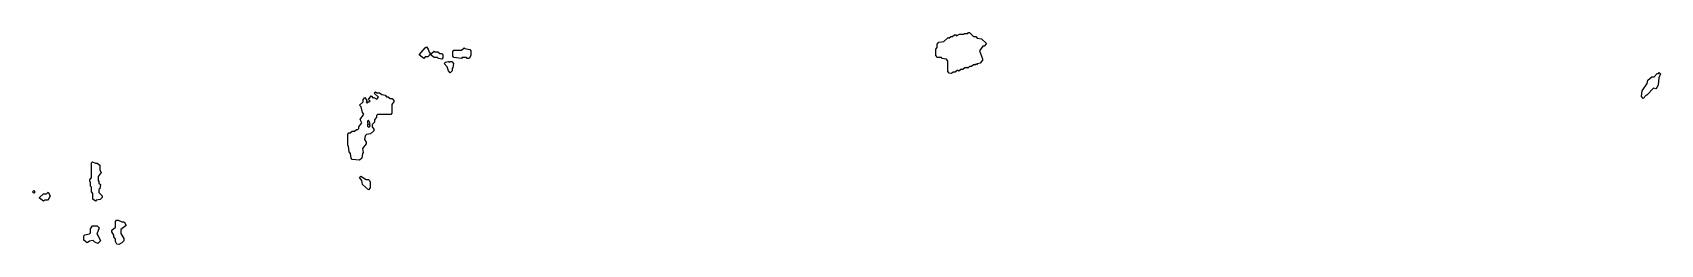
# Model space of a CAD drawing. Header units: millimetres. Extents: x 0 to 6131, y 0 to 387.
# Drawn here: x 0 to 2900, y 0 to 377 of the extents above; entities outside this region: 1.
import ezdxf

# ---------------------------------------------------------------- set-up
doc = ezdxf.new("R2010")
doc.units = ezdxf.units.MM
doc.layers.add('GRY2', color=7, linetype='Continuous')

msp = doc.modelspace()

# ---------------------------------------------------------------- linework, layer by layer
at = {"layer": 'GRY2'}
for points in [[(1632.9, 305), (1630.6, 307.9), (1630.6, 326.5), (1627.8, 330), (1620, 331.4), (1618.9, 332.9), (1612.2, 332.9), (1609.3, 336.5), (1609.3, 348), (1611.6, 350.9), (1611.6, 356.6), (1614.4, 360.2), (1623.4, 361.6), (1631.2, 368.8), (1632.4, 367.4), (1635.7, 370.2), (1639, 370.2), (1642.4, 373.1), (1644.7, 373.1), (1645.8, 371.7), (1651.3, 374.5), (1659.1, 374.5), (1660.3, 375.9), (1665.9, 375.9), (1667, 377.3), (1669.3, 377.3), (1676, 370.2), (1680.5, 370.2), (1682.7, 367.3), (1690.6, 365.9), (1699, 358), (1695, 352.9), (1692.8, 352.9), (1686.7, 345.1), (1692.3, 330.8), (1692.3, 327.9), (1688.3, 322.9), (1682.7, 321.4), (1681.6, 319.9), (1680.4, 321.4), (1679.4, 320), (1676, 320), (1672.7, 317.1), (1669.3, 317.1), (1665.9, 314.2), (1664.8, 315.7), (1663.7, 314.3), (1660.4, 314.3), (1657, 311.4), (1653.6, 311.4), (1650.2, 308.5), (1649.1, 310), (1646.9, 310), (1643.6, 307.1), (1640.2, 307.1), (1636.9, 304.3), (1632.9, 305)], [(6116.5, 370), (6113.8, 373.6), (6113.8, 375.1), (6123.1, 387.4), (6127.5, 384.5), (6130.2, 380.9), (6130.2, 376.6), (6131.3, 375.1), (6128.6, 370), (6116.5, 370)], [(701.7, 351.7), (704.9, 348), (706.2, 342.3), (708.7, 339.4), (704.3, 334.3), (699.3, 334.3), (696.7, 331.4), (688.5, 337.9), (699.2, 350.2), (701.7, 351.7)], [(748.4, 335.1), (748.4, 343.7), (750.3, 345.9), (764, 345.9), (769, 350.2), (770.3, 348.8), (779.1, 347.3), (781, 345.1), (781, 336.5), (777.8, 331.4), (774, 331.4), (772.7, 332.9), (765.3, 332.9), (764.1, 331.4), (750.3, 332.9), (748.4, 335.1)], [(715.4, 332.9), (708.4, 338), (715.4, 344.5), (716.7, 343.1), (721.7, 343.1), (725.4, 340.2), (729.2, 340.2), (731.1, 338), (731.1, 332.2), (729.2, 330), (722.9, 331.4), (721.6, 332.9), (715.4, 332.9)], [(733.4, 322.2), (735.3, 324.5), (740.4, 325.9), (742.8, 324.5), (744.1, 325.9), (746.6, 325.9), (749.8, 322.3), (748.6, 315.1), (747.3, 313.6), (747.3, 309.4), (744.1, 305.7), (740.9, 309.3), (738.4, 316.5), (733.4, 322.2)], [(2865.9, 263.6), (2867.2, 273.7), (2876.3, 286.6), (2877.6, 292.3), (2884.7, 298.8), (2888.6, 298.8), (2893.8, 304.5), (2896.4, 304.5), (2897.7, 306), (2899.8, 303.7), (2897.2, 296.5), (2895.9, 283.6), (2893.3, 279.3), (2891.3, 277.1), (2887.4, 278.6), (2875.8, 265.7), (2874.5, 265.7), (2869.2, 260), (2865.9, 263.6)], [(563.9, 165.1), (562.6, 175.1), (561.4, 176.5), (561.4, 196.6), (563.3, 198.8), (565.8, 198.8), (569.5, 201.6), (573.3, 201.6), (577, 204.5), (579.5, 204.5), (581.3, 206.6), (581.3, 209.4), (586.3, 216.5), (583.8, 222.3), (590, 232.2), (587.6, 235.1), (585.1, 245.1), (582.5, 248), (588.8, 253.7), (588.8, 258), (592, 261.7), (595.2, 256.5), (594, 253.7), (595.8, 251.7), (598.2, 254.5), (599.5, 253.1), (601.2, 255.1), (598.7, 258), (603.2, 264.6), (607, 260.3), (608.2, 261.7), (613.2, 258.8), (616.2, 262.2), (608.7, 269.4), (610.7, 271.7), (613.2, 270.2), (618.2, 270.2), (622, 267.3), (628.2, 265.9), (630.7, 263.1), (633.2, 263.1), (636.9, 260.2), (640.7, 260.2), (643.9, 255.1), (640.1, 249.4), (640.1, 233.6), (638.2, 231.4), (614.5, 231.4), (612.7, 229.4), (612.7, 226.5), (608.9, 222.2), (608.9, 217.9), (605.2, 213.6), (605.2, 209.4), (607.7, 205.1), (607.7, 202.2), (602, 197.2), (594.6, 195.7), (592.7, 193.6), (591.5, 186.6), (594, 182.3), (594, 179.4), (587.8, 170.8), (589, 163.6), (587.7, 162.2), (586.5, 153.6), (582.1, 150), (569.5, 151.4), (567.6, 153.6), (566.4, 162.2), (563.9, 165.1)], [(601.2, 215.1), (598.2, 221.4), (596.5, 219.4), (596.5, 216.6), (597.8, 215.1), (596.5, 213.6), (596.5, 210.9), (598.3, 208.8), (601.2, 210.9), (600, 213.7), (601.2, 215.1)], [(107.4, 90.8), (104.7, 93.6), (104.7, 102.2), (103.4, 103.6), (103.4, 110.8), (102, 112.2), (102, 115.1), (104.7, 119.4), (104.7, 145.1), (106.8, 147.4), (112.2, 144.5), (114.9, 144.5), (119.7, 140.9), (119.7, 132.3), (122.4, 128), (117, 120.8), (117, 113.7), (118.3, 112.3), (118.3, 109.4), (121, 106.6), (119.7, 99.3), (118.3, 97.9), (118.3, 92.3), (123.7, 86.6), (123.7, 83.6), (120.3, 80), (113.6, 78.6), (112.2, 77.1), (107.4, 80.8), (107.4, 90.8)], [(584.5, 121.7), (594.5, 115.9), (598.3, 115.9), (600.2, 113.7), (601.5, 110.8), (601.5, 100.8), (598.3, 97.1), (587.6, 106.5), (586.3, 113.6), (582.5, 119.4), (584.5, 121.7)], [(0, 93.7), (2.2, 96), (4.3, 93.7), (2.2, 91.4), (0, 93.7)], [(12.1, 83.7), (19.6, 90.2), (24.9, 90.2), (27.7, 93.1), (31.1, 86.5), (29.8, 82.2), (26.4, 78.6), (21, 78.6), (19.6, 77.1), (12.1, 82.2), (12.1, 83.7)], [(108.1, 7.1), (101.5, 5.7), (97.4, 2.8), (91.3, 7.9), (91.3, 15.1), (93.4, 17.3), (101.4, 18.8), (103.4, 20.9), (103.4, 28), (106.8, 33.1), (114.9, 33.1), (118.4, 29.4), (114.3, 18), (117, 15.2), (121, 6.5), (116.3, 1.4), (110.8, 4.3), (108.1, 7.1)], [(147.7, 5.1), (147.7, 9.4), (145, 13.6), (145, 16.5), (141, 22.2), (141, 25.2), (147.7, 30.9), (147.7, 40.9), (149.7, 43.1), (152.5, 43.1), (159.2, 40.2), (163.3, 40.2), (166.7, 33.6), (157.3, 26.5), (157.3, 19.4), (162.6, 10.8), (162.6, 6.5), (159.2, 2.9), (153.8, 0), (150.4, 0.7), (147.7, 5.1)]]:
    msp.add_lwpolyline(points, close=True, dxfattribs=at)

doc.saveas('drawing.dxf')
